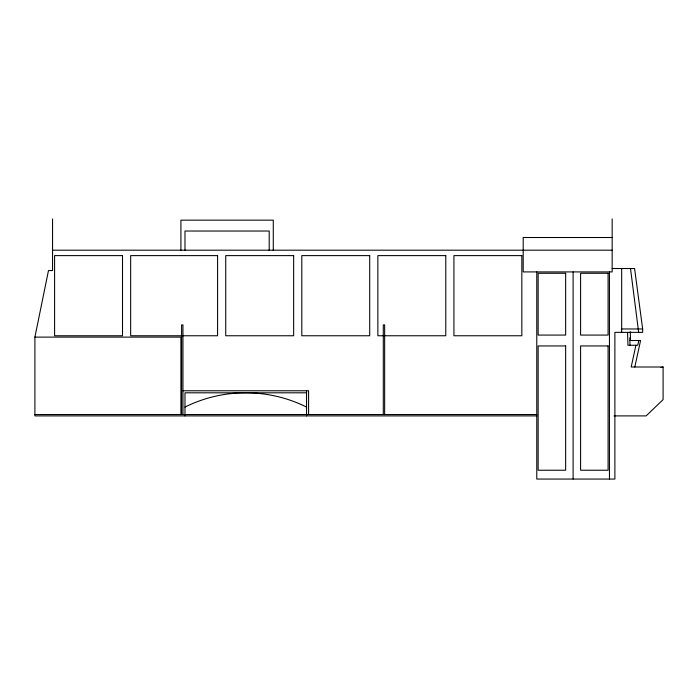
<?xml version="1.0" encoding="UTF-8"?>
<svg xmlns="http://www.w3.org/2000/svg" width="698" height="698" viewBox="0 0 698 698"><rect width="100%" height="100%" fill="white"/><g stroke="black" fill="none" stroke-linecap="round" stroke-linejoin="round"><path stroke-width="1.05" d="M536.875 415.895L34.9 415.895L34.9 337.117L48.485 270.562L52.559 270.562L52.559 218.945M634.805 367L640.581 340.502L629.945 340.502M635.93 345.257L631.184 367L663.1 367L663.1 399.596L646.121 415.895L614.066 415.895M638.801 340.502L637.763 345.257L627.938 345.257L627.546 332.361M661.006 367.584L663.1 367M612.163 237.512L523.195 237.512L523.195 271.915L612.163 271.915L612.163 218.945M52.559 250.189L612.163 250.189M612.163 268.521L634.578 268.521L642.657 328.967L642.657 332.361L614.886 332.361L614.886 479.055L536.779 479.055L536.779 271.915M621.674 328.967L642.657 328.967M34.9 337.117L180.913 337.117L180.913 414.533M630.469 337.788L629.788 337.788L630.015 345.257M182.955 390.767L308.595 390.767L308.595 414.533M306.553 392.808L184.987 392.808L184.987 415.895M34.9 414.533L536.779 414.533M630.503 268.521L638.653 332.361M630.285 331.681L630.547 340.502M621.674 268.521L621.674 332.361M609.45 271.915L609.45 479.055M573.11 271.915L573.11 479.055M384.65 414.533L384.65 324.893L383.298 324.893L383.298 414.533M306.553 390.767L306.553 415.895M273.276 250.565L273.276 220.158L180.913 220.158L180.913 250.565M269.201 250.573L269.201 231.029L184.987 231.029L184.987 250.573M182.955 414.533L182.955 324.893L181.593 324.893L181.593 414.533M184.987 407.065A136.66 136.66 0 0 1 306.553 407.065M122.508 255.616L54.592 255.616L54.592 335.755L122.508 335.755L122.508 255.616M217.584 255.616L130.657 255.616L130.657 335.755L217.584 335.755L217.584 255.616M293.649 255.616L225.733 255.616L225.733 335.755L293.649 335.755L293.649 255.616M369.713 255.616L301.798 255.616L301.798 335.755L369.713 335.755L369.713 255.616M445.778 255.616L377.862 255.616L377.862 335.755L445.778 335.755L445.778 255.616M521.842 255.616L453.927 255.616L453.927 335.755L521.842 335.755L521.842 255.616M565.642 273.276L538.141 273.276L538.141 335.075L565.642 335.075L565.642 273.276M608.089 273.276L580.588 273.276L580.588 335.075L608.089 335.075L608.089 273.276M565.642 345.946L538.141 345.946L538.141 470.225L565.642 470.225L565.642 345.946M608.089 345.946L580.588 345.946L580.588 470.225L608.089 470.225L608.089 345.946"/></g></svg>
